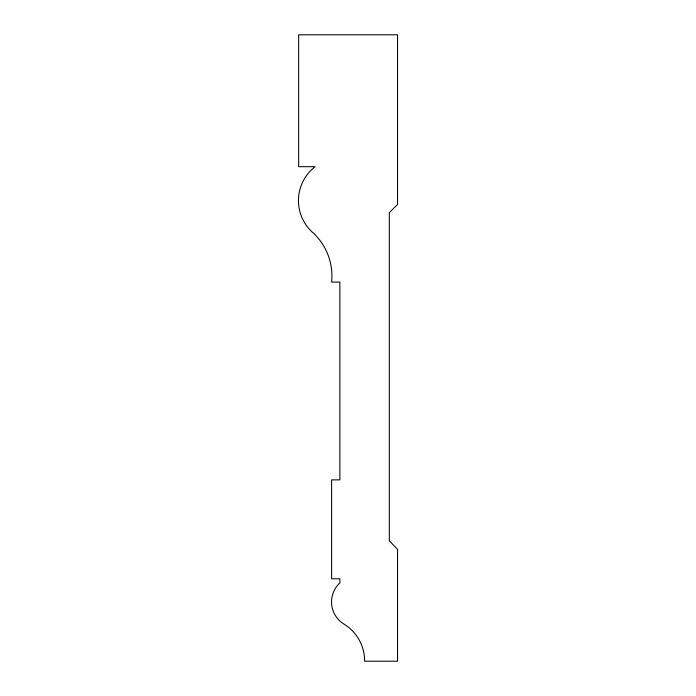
<?xml version="1.0" encoding="UTF-8"?>
<svg xmlns="http://www.w3.org/2000/svg" width="696" height="696" viewBox="0 0 696 696"><rect width="100%" height="100%" fill="white"/><g stroke="black" fill="none" stroke-linecap="round" stroke-linejoin="round"><path stroke-width="1.04" d="M397.555 204.441L389.316 212.68L389.316 540.809L397.555 549.344L397.555 661.2L364.591 661.2A42.978 42.978 0 0 0 343.981 624.112A25.952 25.952 0 0 1 339.865 582.9L339.865 578.776L331.618 578.776L331.618 479.875L339.865 479.875L339.865 282.063L331.618 282.063A59.082 59.082 0 0 0 313.844 233.517A42.839 42.839 0 0 1 315.14 166.675L298.654 166.675L298.654 34.8L397.555 34.8L397.555 204.441"/></g></svg>
